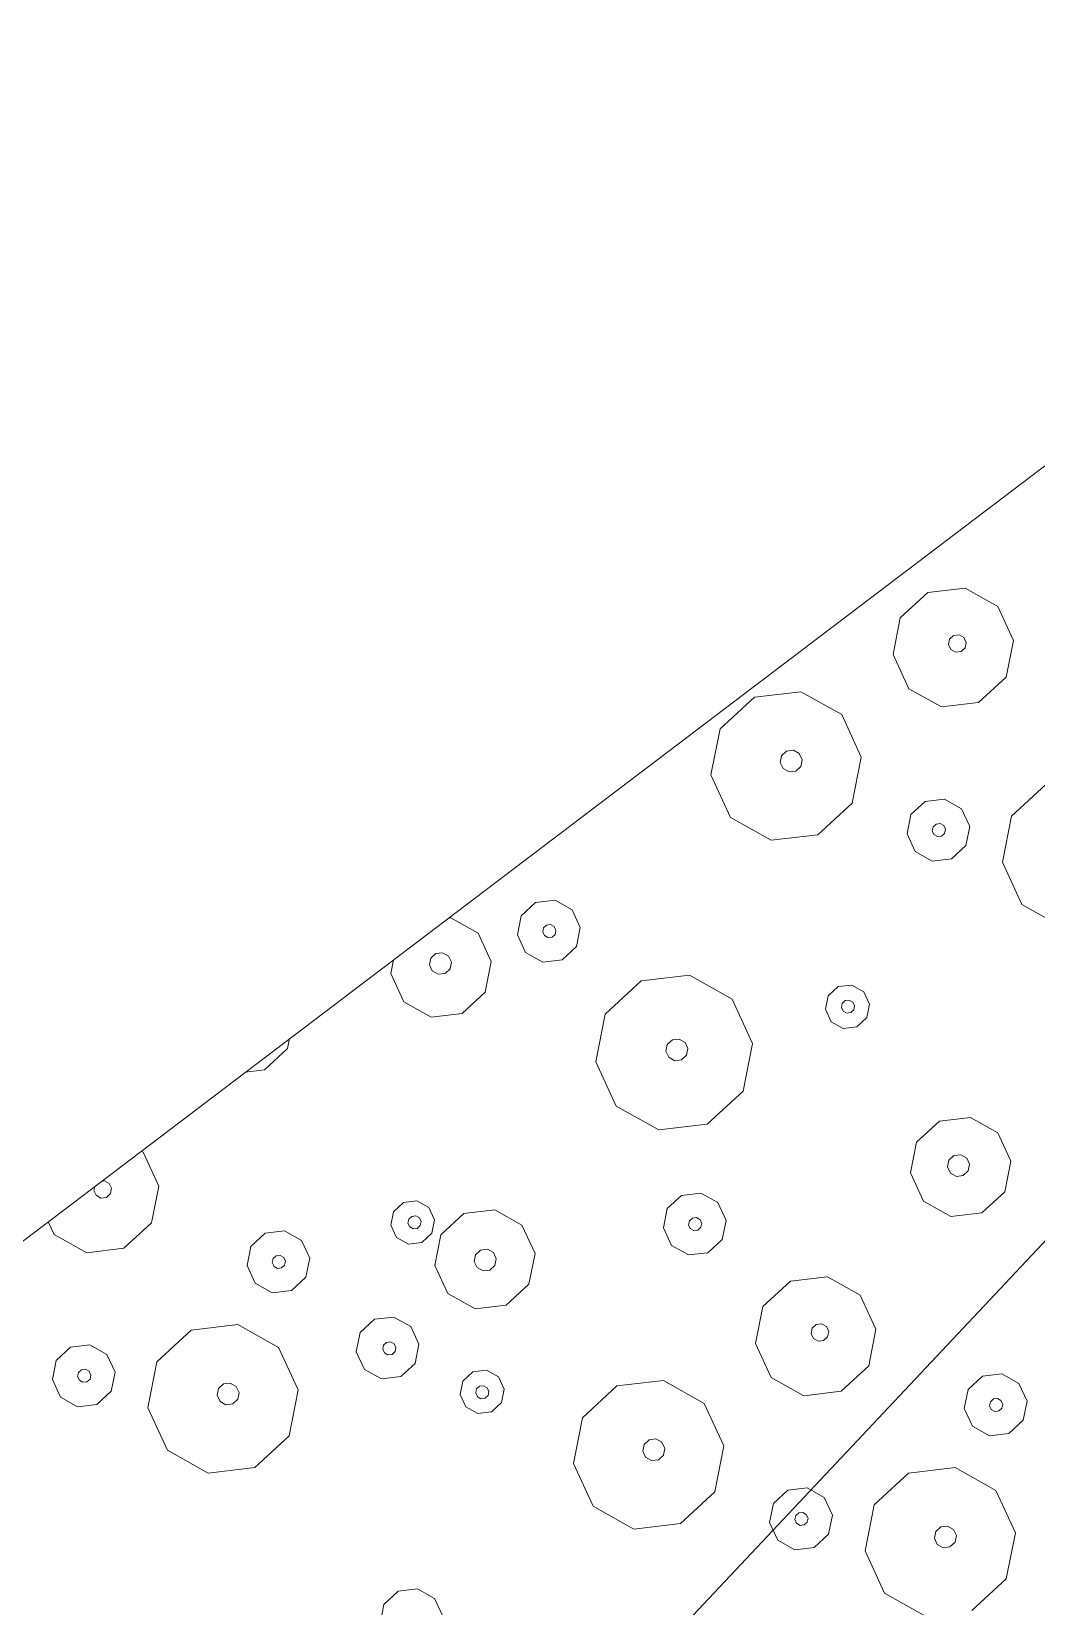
# Model space of a CAD drawing. Header units: metres. Extents: x -2858 to 512, y -1995 to 1252.
# Drawn here: x -547.042 to -544.494, y 366.104 to 370.097 of the extents above; entities that cross this region are included whole.
import ezdxf

# ---------------------------------------------------------------- set-up
doc = ezdxf.new("R2010")
doc.units = ezdxf.units.M
doc.layers.add('Calque commun', color=7, linetype='Continuous')

# ---------------------------------------------------------------- blocks, each defined once
blk = doc.blocks.new('pattern')
at = {"layer": 'Calque commun', "color": 54, "linetype": 'Continuous', "lineweight": 9}
for p, q in [((84.7952, 106.3827), (84.8974, 106.4431)), ((84.8974, 106.4431), (85.0155, 106.4318)), ((84.748, 106.2739), (84.7952, 106.3827)), ((85.1044, 106.3533), (85.1302, 106.2374)), ((84.7738, 106.158), (84.748, 106.2739)), ((84.8933, 106.2596), (84.9001, 106.2755)), ((84.897, 106.2428), (84.8933, 106.2596)), ((84.9001, 106.2755), (84.915, 106.2843)), ((84.915, 106.2843), (84.9323, 106.2827)), ((84.9323, 106.2827), (84.9453, 106.2712)), ((84.949, 106.2543), (84.9421, 106.2385)), ((84.9453, 106.2712), (84.949, 106.2543)), ((84.91, 106.2313), (84.897, 106.2428)), ((84.9272, 106.2297), (84.91, 106.2313)), ((84.9421, 106.2385), (84.9272, 106.2297)), ((85.1302, 106.2374), (85.083, 106.1286)), ((84.5071, 106.1363), (84.5267, 106.1817)), ((84.5267, 106.1817), (84.5693, 106.2068)), ((84.5693, 106.2068), (84.6185, 106.2021)), ((84.6185, 106.2021), (84.6556, 106.1694)), ((84.5178, 106.0881), (84.5071, 106.1363)), ((84.5693, 106.1312), (84.5734, 106.1407)), ((84.5715, 106.1211), (84.5693, 106.1312)), ((84.5734, 106.1407), (84.5823, 106.146)), ((84.5823, 106.146), (84.5927, 106.145)), ((84.5927, 106.145), (84.6004, 106.1381)), ((84.6004, 106.1381), (84.6027, 106.128)), ((84.6556, 106.1694), (84.6663, 106.1211)), ((84.8627, 106.0795), (84.7738, 106.158)), ((84.5793, 106.1142), (84.5715, 106.1211)), ((84.5896, 106.1132), (84.5793, 106.1142)), ((84.5986, 106.1185), (84.5896, 106.1132)), ((84.6027, 106.128), (84.5986, 106.1185)), ((84.6663, 106.1211), (84.6467, 106.0758)), ((85.083, 106.1286), (84.9809, 106.0682)), ((84.5549, 106.0553), (84.5178, 106.0881)), ((84.6041, 106.0506), (84.5549, 106.0553)), ((84.6467, 106.0758), (84.6041, 106.0506)), ((84.9809, 106.0682), (84.8627, 106.0795)), ((85.071, 106.0067), (85.1136, 106.0318)), ((85.1136, 106.0318), (85.1628, 106.0272)), ((85.1628, 106.0272), (85.1999, 105.9944)), ((85.0514, 105.9613), (85.071, 106.0067)), ((85.1999, 105.9944), (85.2106, 105.9462)), ((85.0621, 105.9131), (85.0514, 105.9613)), ((85.1136, 105.9562), (85.1177, 105.9657)), ((85.1158, 105.9461), (85.1136, 105.9562)), ((85.1236, 105.9392), (85.1158, 105.9461)), ((85.1177, 105.9657), (85.1266, 105.971)), ((85.1339, 105.9382), (85.1236, 105.9392)), ((85.1266, 105.971), (85.137, 105.97)), ((85.1429, 105.9435), (85.1339, 105.9382)), ((85.137, 105.97), (85.1448, 105.9632)), ((85.147, 105.953), (85.1429, 105.9435)), ((85.1448, 105.9632), (85.147, 105.953)), ((85.2106, 105.9462), (85.191, 105.9008)), ((85.0992, 105.8804), (85.0621, 105.9131)), ((85.191, 105.9008), (85.1484, 105.8757)), ((85.1484, 105.8757), (85.0992, 105.8804)), ((84.6461, 105.7747), (84.7278, 105.823)), ((84.7278, 105.823), (84.8223, 105.814)), ((84.8223, 105.814), (84.8935, 105.7511)), ((84.1005, 105.7451), (84.1686, 105.7853)), ((84.1686, 105.7853), (84.2473, 105.7778)), ((84.2473, 105.7778), (84.3066, 105.7254)), ((84.6083, 105.6876), (84.6461, 105.7747)), ((84.069, 105.6725), (84.1005, 105.7451)), ((84.8935, 105.7511), (84.9142, 105.6585)), ((85.1236, 105.6848), (85.2258, 105.7451)), ((85.2258, 105.7451), (85.3439, 105.7339)), ((85.3439, 105.7339), (85.4329, 105.6553)), ((84.3066, 105.7254), (84.3238, 105.6482)), ((84.7301, 105.689), (84.742, 105.696)), ((84.742, 105.696), (84.7558, 105.6947)), ((84.7558, 105.6947), (84.7662, 105.6855)), ((84.0862, 105.5953), (84.069, 105.6725)), ((84.1694, 105.6567), (84.1763, 105.6725)), ((84.1732, 105.6398), (84.1694, 105.6567)), ((84.1763, 105.6725), (84.1912, 105.6813)), ((84.1912, 105.6813), (84.2084, 105.6797)), ((84.2084, 105.6797), (84.2214, 105.6682)), ((84.2214, 105.6682), (84.2252, 105.6514)), ((84.629, 105.595), (84.6083, 105.6876)), ((84.7246, 105.6763), (84.7301, 105.689)), ((84.7276, 105.6627), (84.7246, 105.6763)), ((84.738, 105.6536), (84.7276, 105.6627)), ((84.7517, 105.6523), (84.738, 105.6536)), ((84.7637, 105.6593), (84.7517, 105.6523)), ((84.7692, 105.672), (84.7637, 105.6593)), ((84.7662, 105.6855), (84.7692, 105.672)), ((84.9142, 105.6585), (84.8764, 105.5714)), ((85.0764, 105.5759), (85.1236, 105.6848)), ((85.4329, 105.6553), (85.4587, 105.5395)), ((84.1862, 105.6283), (84.1732, 105.6398)), ((84.2034, 105.6267), (84.1862, 105.6283)), ((84.2183, 105.6355), (84.2034, 105.6267)), ((84.2252, 105.6514), (84.2183, 105.6355)), ((84.3238, 105.6482), (84.2924, 105.5757)), ((84.1455, 105.5429), (84.0862, 105.5953)), ((84.2924, 105.5757), (84.2243, 105.5354)), ((84.7001, 105.5321), (84.629, 105.595)), ((85.1022, 105.4601), (85.0764, 105.5759)), ((85.2217, 105.5617), (85.2286, 105.5776)), ((85.2286, 105.5776), (85.2435, 105.5864)), ((85.2435, 105.5864), (85.2607, 105.5847)), ((85.2607, 105.5847), (85.2737, 105.5733)), ((85.2737, 105.5733), (85.2775, 105.5564)), ((84.2243, 105.5354), (84.1455, 105.5429)), ((84.7946, 105.5231), (84.7001, 105.5321)), ((84.8764, 105.5714), (84.7946, 105.5231)), ((85.2255, 105.5448), (85.2217, 105.5617)), ((85.2385, 105.5334), (85.2255, 105.5448)), ((85.2557, 105.5317), (85.2385, 105.5334)), ((85.2706, 105.5405), (85.2557, 105.5317)), ((85.2775, 105.5564), (85.2706, 105.5405)), ((85.4587, 105.5395), (85.4115, 105.4306)), ((85.1912, 105.3816), (85.1022, 105.4601)), ((83.5713, 105.4481), (83.5971, 105.3322)), ((85.4115, 105.4306), (85.3093, 105.3703)), ((85.9008, 105.3965), (85.9205, 105.4419)), ((85.3093, 105.3703), (85.1912, 105.3816)), ((85.9116, 105.3482), (85.9008, 105.3965)), ((84.694, 105.3074), (84.7366, 105.3326)), ((84.7366, 105.3326), (84.7858, 105.3279)), ((85.9487, 105.3155), (85.9116, 105.3482)), ((86.0405, 105.336), (85.9979, 105.3108)), ((83.5971, 105.3322), (83.5499, 105.2234)), ((84.6743, 105.2621), (84.694, 105.3074)), ((84.7858, 105.3279), (84.8228, 105.2951)), ((84.8228, 105.2951), (84.8336, 105.2469)), ((85.9979, 105.3108), (85.9487, 105.3155)), ((84.6851, 105.2138), (84.6743, 105.2621)), ((84.7365, 105.2569), (84.7406, 105.2665)), ((84.7388, 105.2468), (84.7365, 105.2569)), ((84.7406, 105.2665), (84.7496, 105.2717)), ((84.7496, 105.2717), (84.7599, 105.2707)), ((84.7599, 105.2707), (84.7677, 105.2639)), ((84.77, 105.2537), (84.7658, 105.2442)), ((84.7677, 105.2639), (84.77, 105.2537)), ((83.5499, 105.2234), (83.4477, 105.163)), ((84.0432, 105.2126), (84.073, 105.2302)), ((84.073, 105.2302), (84.1075, 105.2269)), ((84.1075, 105.2269), (84.1334, 105.204)), ((84.7221, 105.1811), (84.6851, 105.2138)), ((84.7466, 105.2399), (84.7388, 105.2468)), ((84.7569, 105.2389), (84.7466, 105.2399)), ((84.7658, 105.2442), (84.7569, 105.2389)), ((84.8336, 105.2469), (84.8139, 105.2015)), ((83.4477, 105.163), (83.3296, 105.1743)), ((84.0295, 105.1808), (84.0432, 105.2126)), ((84.037, 105.147), (84.0295, 105.1808)), ((84.0672, 105.178), (84.0714, 105.1875)), ((84.0695, 105.1678), (84.0672, 105.178)), ((84.0714, 105.1875), (84.0803, 105.1928)), ((84.0803, 105.1928), (84.0907, 105.1918)), ((84.0907, 105.1918), (84.0984, 105.1849)), ((84.1007, 105.1748), (84.0966, 105.1653)), ((84.0984, 105.1849), (84.1007, 105.1748)), ((84.1334, 105.204), (84.141, 105.1702)), ((84.7714, 105.1764), (84.7221, 105.1811)), ((84.8139, 105.2015), (84.7714, 105.1764)), ((85.3745, 105.1421), (85.3883, 105.1738)), ((85.3883, 105.1738), (85.4181, 105.1914)), ((85.4181, 105.1914), (85.4526, 105.1882)), ((85.4526, 105.1882), (85.4785, 105.1653)), ((84.0629, 105.1241), (84.037, 105.147)), ((84.0773, 105.161), (84.0695, 105.1678)), ((84.0876, 105.16), (84.0773, 105.161)), ((84.0966, 105.1653), (84.0876, 105.16)), ((84.1272, 105.1384), (84.0974, 105.1208)), ((84.141, 105.1702), (84.1272, 105.1384)), ((85.3821, 105.1083), (85.3745, 105.1421)), ((85.414, 105.1393), (85.4181, 105.1489)), ((85.4162, 105.1292), (85.414, 105.1393)), ((85.4181, 105.1489), (85.427, 105.1541)), ((85.427, 105.1541), (85.4374, 105.1532)), ((85.4374, 105.1532), (85.4452, 105.1463)), ((85.4474, 105.1362), (85.4433, 105.1266)), ((85.4452, 105.1463), (85.4474, 105.1362)), ((85.4785, 105.1653), (85.486, 105.1315)), ((83.5182, 105.0562), (83.5379, 105.1015)), ((83.5379, 105.1015), (83.5804, 105.1266)), ((83.5804, 105.1266), (83.6297, 105.122)), ((83.6297, 105.122), (83.6667, 105.0892)), ((84.0974, 105.1208), (84.0629, 105.1241)), ((84.3149, 105.0582), (84.4214, 105.1211)), ((84.4214, 105.1211), (84.5444, 105.1094)), ((84.5444, 105.1094), (84.6371, 105.0275)), ((85.408, 105.0854), (85.3821, 105.1083)), ((85.424, 105.1223), (85.4162, 105.1292)), ((85.4343, 105.1213), (85.424, 105.1223)), ((85.4433, 105.1266), (85.4343, 105.1213)), ((85.4723, 105.0997), (85.4425, 105.0821)), ((85.486, 105.1315), (85.4723, 105.0997)), ((83.5289, 105.0079), (83.5182, 105.0562)), ((83.5804, 105.051), (83.5845, 105.0605)), ((83.5845, 105.0605), (83.5935, 105.0658)), ((83.5935, 105.0658), (83.6038, 105.0648)), ((83.6038, 105.0648), (83.6116, 105.058)), ((83.6116, 105.058), (83.6138, 105.0478)), ((83.6667, 105.0892), (83.6775, 105.041)), ((84.2658, 104.9448), (84.3149, 105.0582)), ((85.4425, 105.0821), (85.408, 105.0854)), ((83.5826, 105.0409), (83.5804, 105.051)), ((83.5904, 105.034), (83.5826, 105.0409)), ((83.6008, 105.033), (83.5904, 105.034)), ((83.6097, 105.0383), (83.6008, 105.033)), ((83.6138, 105.0478), (83.6097, 105.0383)), ((83.6775, 105.041), (83.6578, 104.9956)), ((84.6371, 105.0275), (84.664, 104.9069)), ((85.0796, 105.0028), (85.1477, 105.043)), ((85.1477, 105.043), (85.2264, 105.0355)), ((85.2264, 105.0355), (85.2858, 104.9832)), ((83.566, 104.9752), (83.5289, 105.0079)), ((83.6152, 104.9705), (83.566, 104.9752)), ((83.6578, 104.9956), (83.6152, 104.9705)), ((85.0481, 104.9302), (85.0796, 105.0028)), ((85.2858, 104.9832), (85.3029, 104.9059)), ((84.2926, 104.8242), (84.2658, 104.9448)), ((84.427, 104.9291), (84.4339, 104.945)), ((84.4339, 104.945), (84.4488, 104.9538)), ((84.4488, 104.9538), (84.466, 104.9521)), ((84.466, 104.9521), (84.479, 104.9407)), ((84.479, 104.9407), (84.4827, 104.9238)), ((85.1483, 104.9225), (85.1552, 104.9384)), ((85.1552, 104.9384), (85.1701, 104.9472)), ((85.1701, 104.9472), (85.1873, 104.9456)), ((85.1873, 104.9456), (85.2003, 104.9341)), ((85.2003, 104.9341), (85.2041, 104.9172)), ((85.4276, 104.8918), (85.4473, 104.9372)), ((85.4473, 104.9372), (85.4899, 104.9623)), ((85.4899, 104.9623), (85.5391, 104.9576)), ((85.5391, 104.9576), (85.5762, 104.9249)), ((83.1129, 104.8695), (83.1947, 104.9178)), ((83.1947, 104.9178), (83.2892, 104.9088)), ((83.2892, 104.9088), (83.3603, 104.846)), ((84.4308, 104.9122), (84.427, 104.9291)), ((84.4437, 104.9007), (84.4308, 104.9122)), ((84.461, 104.8991), (84.4437, 104.9007)), ((84.4759, 104.9079), (84.461, 104.8991)), ((84.4827, 104.9238), (84.4759, 104.9079)), ((84.664, 104.9069), (84.6148, 104.7935)), ((85.0653, 104.853), (85.0481, 104.9302)), ((85.1521, 104.9056), (85.1483, 104.9225)), ((85.1651, 104.8942), (85.1521, 104.9056)), ((85.1823, 104.8925), (85.1651, 104.8942)), ((85.1972, 104.9013), (85.1823, 104.8925)), ((85.2041, 104.9172), (85.1972, 104.9013)), ((85.3029, 104.9059), (85.2715, 104.8334)), ((85.4885, 104.8896), (85.4927, 104.8991)), ((85.4927, 104.8991), (85.5016, 104.9044)), ((85.5016, 104.9044), (85.5119, 104.9034)), ((85.5119, 104.9034), (85.5197, 104.8965)), ((85.5197, 104.8965), (85.522, 104.8864)), ((85.5762, 104.9249), (85.5869, 104.8766)), ((83.0752, 104.7824), (83.1129, 104.8695)), ((85.4384, 104.8435), (85.4276, 104.8918)), ((85.4908, 104.8795), (85.4885, 104.8896)), ((85.4986, 104.8726), (85.4908, 104.8795)), ((85.5089, 104.8716), (85.4986, 104.8726)), ((85.5178, 104.8769), (85.5089, 104.8716)), ((85.522, 104.8864), (85.5178, 104.8769)), ((85.5869, 104.8766), (85.5672, 104.8313)), ((83.3603, 104.846), (83.381, 104.7533)), ((83.5905, 104.7796), (83.6926, 104.8399)), ((83.6926, 104.8399), (83.8108, 104.8287)), ((83.8108, 104.8287), (83.8997, 104.7501)), ((84.3853, 104.7424), (84.2926, 104.8242)), ((85.1246, 104.8006), (85.0653, 104.853)), ((85.2715, 104.8334), (85.2034, 104.7931)), ((85.4754, 104.8108), (85.4384, 104.8435)), ((85.5672, 104.8313), (85.5247, 104.8061)), ((85.7377, 104.7864), (85.8399, 104.8467)), ((85.8399, 104.8467), (85.958, 104.8354)), ((85.958, 104.8354), (86.0469, 104.7569)), ((83.0958, 104.6898), (83.0752, 104.7824)), ((83.1914, 104.7711), (83.1969, 104.7838)), ((83.1969, 104.7838), (83.2088, 104.7908)), ((83.2088, 104.7908), (83.2226, 104.7895)), ((83.2226, 104.7895), (83.233, 104.7803)), ((83.233, 104.7803), (83.236, 104.7668)), ((83.5433, 104.6707), (83.5905, 104.7796)), ((84.6148, 104.7935), (84.5084, 104.7306)), ((85.2034, 104.7931), (85.1246, 104.8006)), ((85.1859, 104.7563), (85.2157, 104.7739)), ((85.2157, 104.7739), (85.2502, 104.7706)), ((85.5247, 104.8061), (85.4754, 104.8108)), ((85.6905, 104.6775), (85.7377, 104.7864)), ((83.1944, 104.7575), (83.1914, 104.7711)), ((83.2048, 104.7484), (83.1944, 104.7575)), ((83.2186, 104.7471), (83.2048, 104.7484)), ((83.2305, 104.7541), (83.2186, 104.7471)), ((83.236, 104.7668), (83.2305, 104.7541)), ((83.381, 104.7533), (83.3432, 104.6662)), ((83.8997, 104.7501), (83.9255, 104.6343)), ((84.5084, 104.7306), (84.3853, 104.7424)), ((85.1721, 104.7246), (85.1859, 104.7563)), ((85.2078, 104.7242), (85.2119, 104.7337)), ((85.2119, 104.7337), (85.2209, 104.739)), ((85.2209, 104.739), (85.2312, 104.738)), ((85.2312, 104.738), (85.239, 104.7311)), ((85.2502, 104.7706), (85.2761, 104.7477)), ((85.2761, 104.7477), (85.2836, 104.7139)), ((86.0469, 104.7569), (86.0727, 104.6411)), ((85.1797, 104.6908), (85.1721, 104.7246)), ((85.21, 104.7141), (85.2078, 104.7242)), ((85.2178, 104.7072), (85.21, 104.7141)), ((85.2282, 104.7062), (85.2178, 104.7072)), ((85.2371, 104.7115), (85.2282, 104.7062)), ((85.2412, 104.721), (85.2371, 104.7115)), ((85.239, 104.7311), (85.2412, 104.721)), ((85.2836, 104.7139), (85.2699, 104.6822)), ((83.167, 104.6269), (83.0958, 104.6898)), ((83.3432, 104.6662), (83.2615, 104.6179)), ((83.5691, 104.5549), (83.5433, 104.6707)), ((83.6885, 104.6565), (83.6954, 104.6724)), ((83.6923, 104.6396), (83.6885, 104.6565)), ((83.6954, 104.6724), (83.7103, 104.6812)), ((83.7103, 104.6812), (83.7276, 104.6795)), ((83.7276, 104.6795), (83.7405, 104.6681)), ((83.7405, 104.6681), (83.7443, 104.6512)), ((85.2056, 104.6679), (85.1797, 104.6908)), ((85.2401, 104.6646), (85.2056, 104.6679)), ((85.2699, 104.6822), (85.2401, 104.6646)), ((85.7163, 104.5617), (85.6905, 104.6775)), ((85.8358, 104.6633), (85.8426, 104.6792)), ((85.8395, 104.6464), (85.8358, 104.6633)), ((85.8426, 104.6792), (85.8576, 104.688)), ((85.8576, 104.688), (85.8748, 104.6863)), ((85.8748, 104.6863), (85.8877, 104.6749)), ((85.8915, 104.658), (85.8846, 104.6421)), ((85.8877, 104.6749), (85.8915, 104.658)), ((83.2615, 104.6179), (83.167, 104.6269)), ((83.7053, 104.6282), (83.6923, 104.6396)), ((83.7225, 104.6265), (83.7053, 104.6282)), ((83.7374, 104.6353), (83.7225, 104.6265)), ((83.7443, 104.6512), (83.7374, 104.6353)), ((83.9255, 104.6343), (83.8783, 104.5254)), ((85.8525, 104.6349), (85.8395, 104.6464)), ((85.8697, 104.6333), (85.8525, 104.6349)), ((85.8846, 104.6421), (85.8697, 104.6333)), ((86.0727, 104.6411), (86.0255, 104.5322)), ((85.4496, 104.54), (85.4692, 104.5853)), ((85.4692, 104.5853), (85.5118, 104.6105)), ((85.5118, 104.6105), (85.561, 104.6058)), ((85.561, 104.6058), (85.5981, 104.573)), ((83.658, 104.4764), (83.5691, 104.5549)), ((84.3677, 104.4913), (84.3873, 104.5367)), ((84.3873, 104.5367), (84.4299, 104.5618)), ((84.4299, 104.5618), (84.4791, 104.5571)), ((84.4791, 104.5571), (84.5162, 104.5244)), ((85.4603, 104.4917), (85.4496, 104.54)), ((85.5117, 104.5348), (85.5159, 104.5444)), ((85.514, 104.5247), (85.5117, 104.5348)), ((85.5159, 104.5444), (85.5248, 104.5496)), ((85.5248, 104.5496), (85.5352, 104.5486)), ((85.5352, 104.5486), (85.5429, 104.5418)), ((85.5429, 104.5418), (85.5452, 104.5316)), ((85.5981, 104.573), (85.6088, 104.5248)), ((85.8052, 104.4831), (85.7163, 104.5617)), ((83.8783, 104.5254), (83.7761, 104.4651)), ((84.4299, 104.4862), (84.434, 104.4957)), ((84.434, 104.4957), (84.4429, 104.501)), ((84.4429, 104.501), (84.4533, 104.5)), ((84.4533, 104.5), (84.4611, 104.4931)), ((84.5162, 104.5244), (84.5269, 104.4761)), ((85.5218, 104.5178), (85.514, 104.5247)), ((85.5321, 104.5168), (85.5218, 104.5178)), ((85.5411, 104.5221), (85.5321, 104.5168)), ((85.5452, 104.5316), (85.5411, 104.5221)), ((85.6088, 104.5248), (85.5892, 104.4794)), ((86.0255, 104.5322), (85.9234, 104.4719)), ((83.7761, 104.4651), (83.658, 104.4764)), ((84.3784, 104.443), (84.3677, 104.4913)), ((84.4321, 104.4761), (84.4299, 104.4862)), ((84.4399, 104.4692), (84.4321, 104.4761)), ((84.4502, 104.4682), (84.4399, 104.4692)), ((84.4592, 104.4735), (84.4502, 104.4682)), ((84.4633, 104.483), (84.4592, 104.4735)), ((84.4611, 104.4931), (84.4633, 104.483)), ((84.5269, 104.4761), (84.5073, 104.4308)), ((84.6024, 104.4263), (84.6705, 104.4665)), ((84.6705, 104.4665), (84.7493, 104.459)), ((84.7493, 104.459), (84.8086, 104.4067)), ((85.4974, 104.459), (85.4603, 104.4917)), ((85.5466, 104.4543), (85.4974, 104.459)), ((85.5892, 104.4794), (85.5466, 104.4543)), ((85.9234, 104.4719), (85.8052, 104.4831)), ((84.4155, 104.4103), (84.3784, 104.443)), ((84.5073, 104.4308), (84.4647, 104.4056)), ((84.5709, 104.3537), (84.6024, 104.4263)), ((86.0135, 104.4103), (86.0561, 104.4355)), ((86.0561, 104.4355), (86.1053, 104.4308)), ((86.1053, 104.4308), (86.1424, 104.3981)), ((84.4647, 104.4056), (84.4155, 104.4103)), ((84.8086, 104.4067), (84.8258, 104.3294)), ((85.9939, 104.365), (86.0135, 104.4103)), ((86.0602, 104.3694), (86.0691, 104.3747)), ((86.0691, 104.3747), (86.0795, 104.3737)), ((86.1424, 104.3981), (86.1531, 104.3498)), ((84.5881, 104.2765), (84.5709, 104.3537)), ((84.6639, 104.3364), (84.6708, 104.3522)), ((84.6677, 104.3195), (84.6639, 104.3364)), ((84.6708, 104.3522), (84.6857, 104.361)), ((84.6857, 104.361), (84.7029, 104.3594)), ((84.7029, 104.3594), (84.7159, 104.3479)), ((84.7159, 104.3479), (84.7197, 104.331)), ((86.0046, 104.3167), (85.9939, 104.365)), ((86.0561, 104.3599), (86.0602, 104.3694)), ((86.0583, 104.3497), (86.0561, 104.3599)), ((86.0661, 104.3429), (86.0583, 104.3497)), ((86.0764, 104.3419), (86.0661, 104.3429)), ((86.0854, 104.3471), (86.0764, 104.3419)), ((86.0795, 104.3737), (86.0873, 104.3668)), ((86.0895, 104.3567), (86.0854, 104.3471)), ((86.0873, 104.3668), (86.0895, 104.3567)), ((86.1531, 104.3498), (86.1335, 104.3044)), ((84.6806, 104.308), (84.6677, 104.3195)), ((84.6979, 104.3064), (84.6806, 104.308)), ((84.7128, 104.3152), (84.6979, 104.3064)), ((84.7197, 104.331), (84.7128, 104.3152)), ((84.8258, 104.3294), (84.7943, 104.2569)), ((86.0417, 104.284), (86.0046, 104.3167)), ((86.1335, 104.3044), (86.0909, 104.2793)), ((84.5934, 104.2719), (84.5881, 104.2765)), ((84.7943, 104.2569), (84.7638, 104.2389)), ((86.0909, 104.2793), (86.0417, 104.284)), ((85.5886, 104.1784), (85.6703, 104.2266)), ((85.6703, 104.2266), (85.7648, 104.2176)), ((85.7648, 104.2176), (85.836, 104.1548)), ((85.0889, 104.1758), (85.1111, 104.1889)), ((85.1111, 104.1889), (85.1898, 104.1814)), ((85.1898, 104.1814), (85.2264, 104.1492)), ((85.5508, 104.0913), (85.5886, 104.1784)), ((85.836, 104.1548), (85.8567, 104.0621)), ((85.6726, 104.0926), (85.6845, 104.0996)), ((85.6845, 104.0996), (85.6983, 104.0983)), ((85.6983, 104.0983), (85.7087, 104.0892)), ((85.552, 104.0861), (85.5508, 104.0913)), ((85.6671, 104.0799), (85.6726, 104.0926)), ((85.6701, 104.0664), (85.6671, 104.0799)), ((85.6747, 104.0623), (85.6701, 104.0664)), ((85.7062, 104.0629), (85.6975, 104.0579)), ((85.7117, 104.0756), (85.7062, 104.0629)), ((85.7087, 104.0892), (85.7117, 104.0756)), ((85.8567, 104.0621), (85.8426, 104.0297))]:
    blk.add_line(p, q, dxfattribs=at)
at = {"layer": 'Calque commun', "color": 7, "linetype": 'Continuous', "lineweight": 9}
mesh = blk.add_polyface(dxfattribs=at)
corners = [(70.8497, 113.5412), (53.8349, 19.1692), (74.7282, 106.3237), (76.0435, 113.5984), (74.769, 106.1763), (58.8077, 18.2701), (114.1703, 105.207), (114.1703, 98.5387)]
mesh.append_faces([[corners[k] for k in face] for face in [(3, 4, 6)]], dxfattribs={"vtx0": -1, "vtx1": -1, "color": 7})
mesh.append_faces([[corners[k] for k in face] for face in [(3, 2, 4)]], dxfattribs={"vtx0": -1, "vtx2": -1, "color": 7})
mesh.append_faces([[corners[k] for k in face] for face in [(5, 2, 1)]], dxfattribs={"vtx1": -1, "color": 7})
mesh.append_faces([[corners[k] for k in face] for face in [(0, 1, 2), (3, 0, 2)]], dxfattribs={"vtx1": -1, "vtx2": -1, "color": 7})
mesh.append_faces([[corners[k] for k in face] for face in [(4, 7, 6)]], dxfattribs={"vtx2": -1, "color": 7})

msp = doc.modelspace()

# ---------------------------------------------------------------- block references
at = {"layer": 'Calque commun', "color": 0, "linetype": 'ByBlock', "lineweight": -2, "rotation": 228.1617603435354}
msp.add_blockref('pattern', (-567.2453, 500.4263), dxfattribs=at)

doc.saveas('drawing.dxf')
